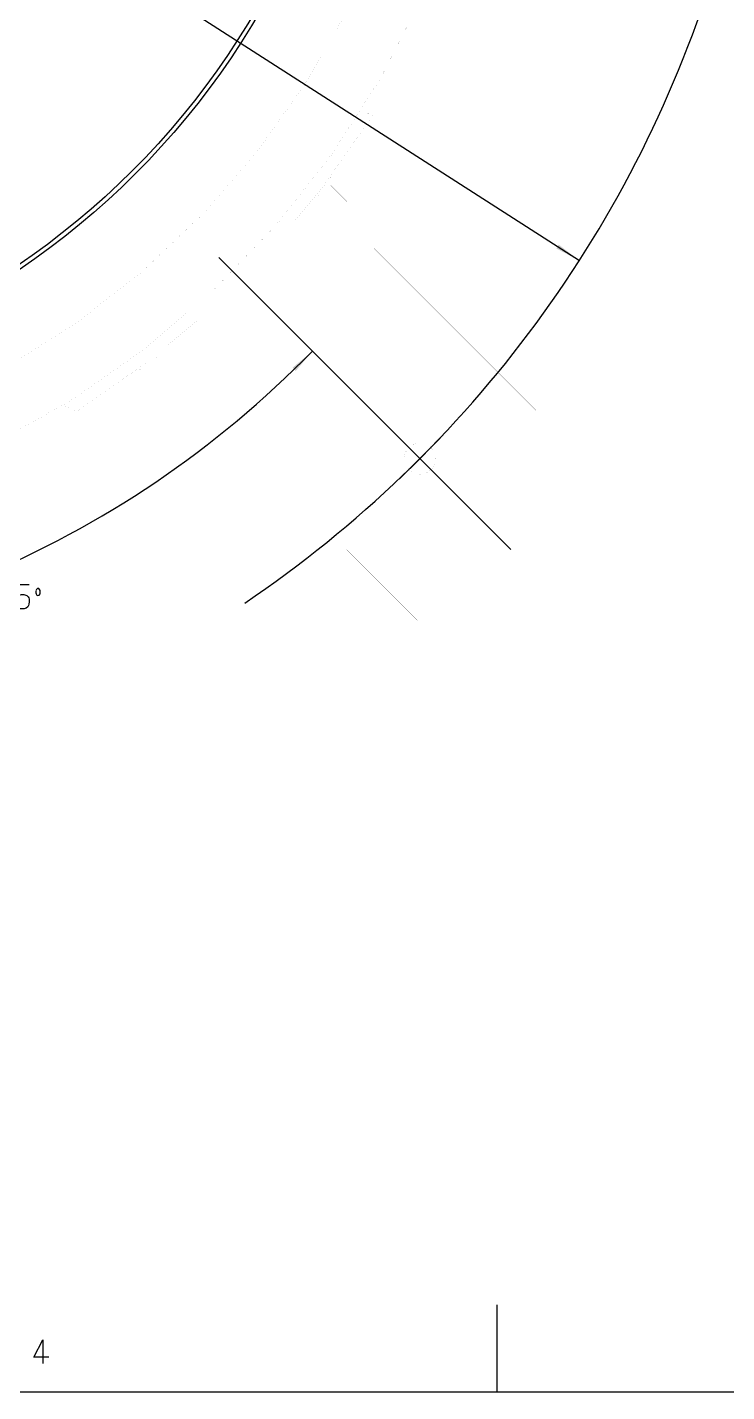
# Model space of a CAD drawing. Extents: x 0 to 8410, y 0 to 11890.
# Drawn here: x 3664 to 4470, y 0 to 1573 of the extents above; entities that cross this region are included whole.
import ezdxf

# ---------------------------------------------------------------- set-up
doc = ezdxf.new("R2010")
doc.units = 0
doc.header["$MEASUREMENT"] = 0
doc.layers.add('6', color=7, linetype='Continuous')
doc.layers.add('8', color=7, linetype='Continuous')

# ---------------------------------------------------------------- blocks, each defined once
blk = doc.blocks.new('BLKENT138')
at = {"layer": '6', "color": 1, "linetype": 'Continuous'}
blk.add_line((1996.16, 2784.09), (4300.33, 1304.36), dxfattribs=at)
blk.add_solid([(4300.33, 1304.36), (4273.77, 1318.31), (4276.59, 1322.71)], dxfattribs=at)
blk = doc.blocks.new('BLKENT141')
at = {"layer": '6', "color": 2, "linetype": 'Continuous'}
for p, q in [((3626.35, 909.677), (3636.59, 929.557)), ((3636.59, 929.557), (3636.59, 902.397)), ((3651.78, 930.257), (3651.05, 916.957)), ((3665.69, 930.257), (3651.78, 930.257)), ((3651.05, 916.957), (3654.07, 918.497)), ((3654.07, 918.497), (3656.82, 919.197)), ((3656.82, 919.197), (3659.47, 919.197)), ((3659.47, 919.197), (3662.95, 918.077)), ((3662.95, 918.077), (3664.59, 916.677)), ((3664.59, 916.677), (3665.23, 915.417)), ((3665.23, 915.417), (3665.6, 913.737)), ((3665.6, 913.737), (3665.78, 910.937)), ((3673.47, 923.257), (3673.56, 921.157)), ((3674.11, 925.217), (3673.56, 923.537)), ((3673.56, 921.157), (3673.74, 920.037)), ((3673.74, 920.037), (3674.02, 919.477)), ((3674.02, 919.477), (3674.57, 918.637)), ((3675.21, 926.197), (3674.11, 925.217)), ((3674.57, 918.637), (3675.76, 918.077)), ((3677.04, 926.057), (3675.21, 926.197)), ((3675.76, 918.077), (3677.22, 918.497)), ((3677.77, 925.217), (3677.04, 926.057)), ((3677.22, 918.497), (3678.23, 920.037)), ((3678.23, 924.097), (3677.77, 925.217)), ((3678.5, 921.997), (3678.23, 924.097)), ((3678.23, 920.037), (3678.5, 921.997)), ((3643.64, 909.677), (3626.35, 909.677)), ((3651.05, 906.457), (3650.5, 907.297)), ((3651.51, 905.477), (3651.05, 906.457)), ((3653.7, 903.657), (3651.51, 905.477)), ((3655.35, 902.957), (3653.7, 903.657)), ((3656.72, 902.677), (3655.35, 902.957)), ((3660.02, 902.677), (3656.72, 902.677)), ((3662.31, 903.657), (3660.02, 902.677)), ((3664.14, 905.197), (3662.31, 903.657)), ((3664.96, 906.597), (3664.14, 905.197)), ((3665.51, 908.137), (3664.96, 906.597)), ((3665.78, 910.937), (3665.51, 908.137))]:
    blk.add_line(p, q, dxfattribs=at)
at = {"layer": '6', "color": 1, "linetype": 'Continuous'}
blk.add_line((3148.24, 872.053), (3148.24, 820.317), dxfattribs=at)
blk.add_arc((3163.02, 2008.57), 1158.34, 269.269, 315.731, dxfattribs=at)
for points in [[(3992.47, 1200.01), (3973.18, 1177.02), (3969.48, 1180.72)], [(3148.24, 850.317), (3178.13, 852.932), (3178.13, 847.703)]]:
    blk.add_solid(points, dxfattribs=at)
blk = doc.blocks.new('BLKENT714')
at = {"layer": '8', "color": 15, "linetype": 'Continuous'}
for p, q in [((4205, 100), (4205, 0)), ((0, 0), (8410, 0))]:
    blk.add_line(p, q, dxfattribs=at)
at = {"layer": '8', "color": 2, "linetype": 'Continuous'}
for p, q in [((3671.09, 39.78), (3681.34, 59.66)), ((3681.34, 59.66), (3681.34, 32.5)), ((3688.39, 39.78), (3671.09, 39.78))]:
    blk.add_line(p, q, dxfattribs=at)
at = {"layer": '8', "color": 7, "linetype": 'Continuous', "const_width": 0.03}
blk.add_lwpolyline([(250, 100), (8310, 100)], dxfattribs=at)

msp = doc.modelspace()

# ---------------------------------------------------------------- linework, layer by layer
at = {"layer": '6'}
for p, q in [((3884.5, 1307.97), (4221.21, 971.261)), ((4139.98, 1099.63), (4092.84, 1052.49))]:
    msp.add_line(p, q, dxfattribs=at)
at = {"layer": '6', "const_width": 0.03}
for points in [[(3432.85, 1019, 7.34075), (2863.64, 1019, -0.1)], [(3462.32, 1102.2, 6.16109), (2834.17, 1102.2, -0.1)], [(3720.91, 1130.92, 0.113167), (4061.59, 1471.62, -0.1)]]:
    msp.add_lwpolyline(points, format="xyb", dxfattribs=at)
for points in [[(4061.59, 1471.62), (4055.38, 1488.17)], [(4048.91, 1477.75), (4061.59, 1471.62)], [(4013.6, 1391), (4013.26, 1400.94)], [(4002.29, 1379.68), (4013.6, 1391)], [(4314.4, 1090.2), (4013.6, 1391)], [(4002.29, 1379.68), (3996.67, 1379.21)], [(4303.09, 1078.89), (4002.29, 1379.68)], [(4069.74, 1312.23), (4081.06, 1323.55)], [(4116.41, 1288.19), (4142.93, 1314.71)], [(4340.92, 1116.72), (4142.93, 1314.71)], [(3915.59, 1087.37), (4105.1, 1276.88)], [(3812.79, 1190.18), (3813.26, 1195.8)], [(3812.79, 1190.18), (3801.47, 1178.87)], [(4113.58, 889.382), (3812.79, 1190.18)], [(3801.47, 1178.87), (3791.53, 1179.21)], [(4102.27, 878.068), (3801.47, 1178.87)], [(3720.88, 1130.93), (3704.29, 1137.08)], [(3720.88, 1130.93), (3714.61, 1143.49)], [(3868.92, 1111.41), (3880.24, 1122.73)], [(4075.75, 851.552), (4340.92, 1116.72)], [(3877.76, 1049.54), (3904.28, 1076.06)], [(4075.75, 851.552), (3877.76, 1049.54)]]:
    msp.add_lwpolyline(points, dxfattribs=at)
msp.add_lwpolyline([(4098.41, 1076.06, 1), (4134.41, 1076.06, 1)], format="xyb", close=True, dxfattribs=at)
at = {"layer": '6'}
for radius in [905, 900]:
    msp.add_circle((3148.24, 2044.23), radius, dxfattribs=at)
msp.add_arc((3148.24, 2044.23), 1369.2, 304.023, 343.205, dxfattribs=at)

# ---------------------------------------------------------------- block references
for name in ['BLKENT714', 'BLKENT138', 'BLKENT141']:
    msp.add_blockref(name, (0, 0), dxfattribs=at)

doc.saveas('drawing.dxf')
